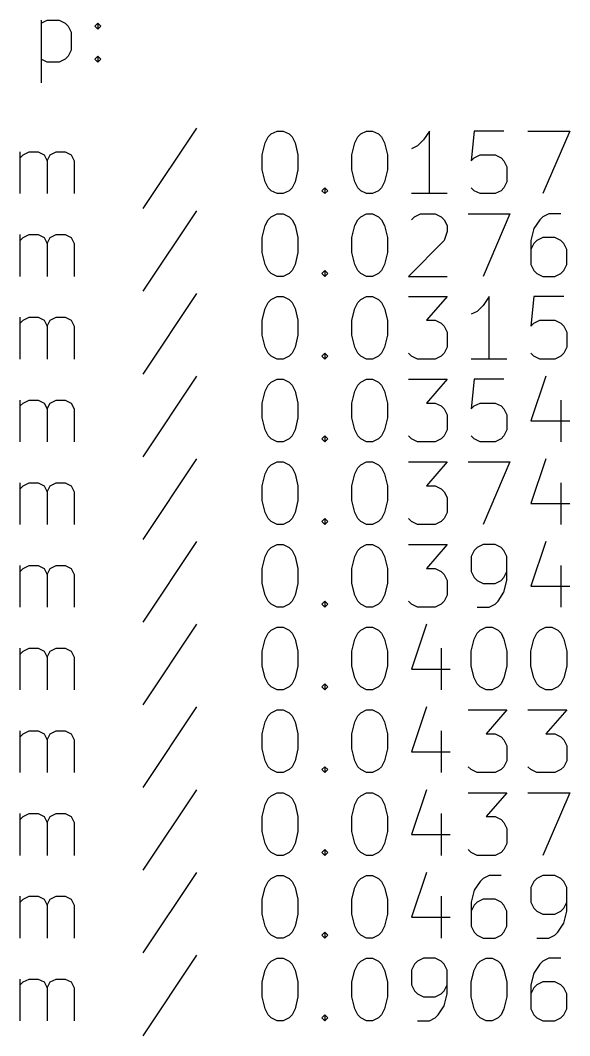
# Model space of a CAD drawing. Extents: x 123 to 254, y -156 to -68.
# Drawn here: x 138.61 to 156.14, y -155.92 to -123.51 of the extents above; entities that cross this region are included whole.
import ezdxf

# ---------------------------------------------------------------- set-up
doc = ezdxf.new("R2010")
doc.units = 0
doc.layers.add('BLACK', color=7, linetype='CONTINUOUS')

msp = doc.modelspace()

# ---------------------------------------------------------------- linework, layer by layer
at = {"layer": 'BLACK', "linetype": 'CONTINUOUS'}
for p, q in [((139.27853, -123.506504), (139.27853, -125.506504)), ((139.27853, -123.601742), (139.469006, -123.506504)), ((139.469006, -123.506504), (139.849959, -123.506504)), ((139.849959, -123.506504), (140.040435, -123.601742)), ((140.040435, -123.601742), (140.135673, -123.69698)), ((140.135673, -123.69698), (140.230911, -123.887457)), ((140.992816, -123.69698), (141.088054, -123.601742)), ((141.088054, -123.792219), (140.992816, -123.69698)), ((141.088054, -123.601742), (141.183292, -123.69698)), ((141.088054, -123.601742), (141.088054, -123.792219)), ((141.183292, -123.69698), (141.088054, -123.792219)), ((140.230911, -123.887457), (140.230911, -124.458885)), ((139.469006, -124.839838), (139.27853, -124.7446)), ((140.040435, -124.7446), (139.849959, -124.839838)), ((140.135673, -124.649361), (140.040435, -124.7446)), ((140.230911, -124.458885), (140.135673, -124.649361)), ((140.992816, -124.7446), (141.088054, -124.649361)), ((141.088054, -124.839838), (140.992816, -124.7446)), ((141.088054, -124.649361), (141.183292, -124.7446)), ((141.088054, -124.649361), (141.088054, -124.839838)), ((141.183292, -124.7446), (141.088054, -124.839838)), ((139.849959, -124.839838), (139.469006, -124.839838)), ((144.230912, -126.9446), (142.516627, -129.516028)), ((146.611865, -127.135076), (146.802341, -127.039838)), ((146.802341, -127.039838), (146.992818, -127.039838)), ((146.992818, -127.039838), (147.183294, -127.135076)), ((149.469008, -127.135076), (149.659484, -127.039838)), ((149.659484, -127.039838), (149.849961, -127.039838)), ((149.849961, -127.039838), (150.040437, -127.135076)), ((151.659484, -127.039838), (151.469008, -127.325552)), ((151.659484, -129.039838), (151.659484, -127.039838)), ((153.088056, -127.039838), (152.992818, -127.992219)), ((154.040437, -127.039838), (153.088056, -127.039838)), ((154.802342, -127.039838), (156.135675, -127.039838)), ((156.135675, -127.039838), (155.278532, -129.039838)), ((146.421389, -127.42079), (146.516627, -127.230314)), ((146.516627, -127.230314), (146.611865, -127.135076)), ((147.183294, -127.135076), (147.278532, -127.230314)), ((147.278532, -127.230314), (147.37377, -127.42079)), ((149.278532, -127.42079), (149.37377, -127.230314)), ((149.37377, -127.230314), (149.469008, -127.135076)), ((150.040437, -127.135076), (150.135675, -127.230314)), ((150.135675, -127.230314), (150.230913, -127.42079)), ((151.469008, -127.325552), (151.278532, -127.516028)), ((146.326151, -127.801742), (146.421389, -127.42079)), ((147.37377, -127.42079), (147.469008, -127.801742)), ((149.183294, -127.801742), (149.278532, -127.42079)), ((150.230913, -127.42079), (150.326151, -127.801742)), ((151.278532, -127.516028), (151.088056, -127.611266)), ((138.611864, -129.039838), (138.611864, -127.706504)), ((138.611864, -127.89698), (138.707102, -127.801742)), ((138.707102, -127.801742), (138.897578, -127.706504)), ((138.897578, -127.706504), (139.183293, -127.706504)), ((139.183293, -127.706504), (139.373769, -127.801742)), ((139.373769, -127.801742), (139.469007, -127.992219)), ((139.469007, -127.992219), (139.564245, -127.801742)), ((139.469007, -127.992219), (139.469007, -129.039838)), ((139.564245, -127.801742), (139.754721, -127.706504)), ((139.754721, -127.706504), (140.040435, -127.706504)), ((140.040435, -127.706504), (140.230912, -127.801742)), ((140.230912, -127.801742), (140.32615, -127.992219)), ((140.32615, -127.992219), (140.32615, -129.039838)), ((146.326151, -128.277933), (146.326151, -127.801742)), ((147.469008, -127.801742), (147.469008, -128.277933)), ((149.183294, -128.277933), (149.183294, -127.801742)), ((150.326151, -127.801742), (150.326151, -128.277933)), ((152.992818, -127.992219), (153.088056, -127.89698)), ((153.088056, -127.89698), (153.278532, -127.801742)), ((153.278532, -127.801742), (153.754723, -127.801742)), ((153.754723, -127.801742), (153.945199, -127.89698)), ((153.945199, -127.89698), (154.040437, -127.992219)), ((154.040437, -127.992219), (154.135675, -128.182695)), ((146.421389, -128.658885), (146.326151, -128.277933)), ((147.469008, -128.277933), (147.37377, -128.658885)), ((149.278532, -128.658885), (149.183294, -128.277933)), ((150.326151, -128.277933), (150.230913, -128.658885)), ((154.135675, -128.182695), (154.135675, -128.658885)), ((146.516627, -128.849361), (146.421389, -128.658885)), ((147.37377, -128.658885), (147.278532, -128.849361)), ((149.37377, -128.849361), (149.278532, -128.658885)), ((150.230913, -128.658885), (150.135675, -128.849361)), ((154.135675, -128.658885), (154.040437, -128.849361)), ((146.611865, -128.9446), (146.516627, -128.849361)), ((146.802341, -129.039838), (146.611865, -128.9446)), ((147.183294, -128.9446), (146.992818, -129.039838)), ((147.278532, -128.849361), (147.183294, -128.9446)), ((148.230913, -128.9446), (148.326151, -128.849361)), ((148.326151, -129.039838), (148.230913, -128.9446)), ((148.326151, -128.849361), (148.421389, -128.9446)), ((148.326151, -128.849361), (148.326151, -129.039838)), ((148.421389, -128.9446), (148.326151, -129.039838)), ((149.469008, -128.9446), (149.37377, -128.849361)), ((149.659484, -129.039838), (149.469008, -128.9446)), ((150.040437, -128.9446), (149.849961, -129.039838)), ((150.135675, -128.849361), (150.040437, -128.9446)), ((153.088056, -128.9446), (152.992818, -128.849361)), ((153.278532, -129.039838), (153.088056, -128.9446)), ((153.945199, -128.9446), (153.754723, -129.039838)), ((154.040437, -128.849361), (153.945199, -128.9446)), ((146.992818, -129.039838), (146.802341, -129.039838)), ((149.849961, -129.039838), (149.659484, -129.039838)), ((152.230913, -129.039838), (151.088056, -129.039838)), ((153.754723, -129.039838), (153.278532, -129.039838)), ((144.230912, -129.5846), (142.516627, -132.156028)), ((146.421389, -130.06079), (146.516627, -129.870314)), ((146.516627, -129.870314), (146.611865, -129.775076)), ((146.611865, -129.775076), (146.802341, -129.679838)), ((146.802341, -129.679838), (146.992818, -129.679838)), ((146.992818, -129.679838), (147.183294, -129.775076)), ((147.183294, -129.775076), (147.278532, -129.870314)), ((147.278532, -129.870314), (147.37377, -130.06079)), ((149.278532, -130.06079), (149.37377, -129.870314)), ((149.37377, -129.870314), (149.469008, -129.775076)), ((149.469008, -129.775076), (149.659484, -129.679838)), ((149.659484, -129.679838), (149.849961, -129.679838)), ((149.849961, -129.679838), (150.040437, -129.775076)), ((150.040437, -129.775076), (150.135675, -129.870314)), ((150.135675, -129.870314), (150.230913, -130.06079)), ((151.088056, -129.870314), (151.183294, -129.775076)), ((151.183294, -129.775076), (151.37377, -129.679838)), ((151.37377, -129.679838), (151.849961, -129.679838)), ((151.849961, -129.679838), (152.040437, -129.775076)), ((152.040437, -129.775076), (152.135675, -129.870314)), ((152.135675, -129.870314), (152.230913, -130.06079)), ((152.89758, -129.679838), (154.230913, -129.679838)), ((154.230913, -129.679838), (153.37377, -131.679838)), ((155.183294, -129.870314), (154.992818, -130.156028)), ((155.278532, -129.775076), (155.183294, -129.870314)), ((155.469008, -129.679838), (155.278532, -129.775076)), ((155.849961, -129.679838), (155.469008, -129.679838)), ((146.326151, -130.441742), (146.421389, -130.06079)), ((147.37377, -130.06079), (147.469008, -130.441742)), ((149.183294, -130.441742), (149.278532, -130.06079)), ((150.230913, -130.06079), (150.326151, -130.441742)), ((152.230913, -130.251266), (152.135675, -130.53698)), ((152.230913, -130.06079), (152.230913, -130.251266)), ((154.992818, -130.156028), (154.89758, -130.53698)), ((138.611864, -131.679838), (138.611864, -130.346504)), ((138.611864, -130.53698), (138.707102, -130.441742)), ((138.707102, -130.441742), (138.897578, -130.346504)), ((138.897578, -130.346504), (139.183293, -130.346504)), ((139.183293, -130.346504), (139.373769, -130.441742)), ((139.373769, -130.441742), (139.469007, -130.632219)), ((139.469007, -130.632219), (139.564245, -130.441742)), ((139.564245, -130.441742), (139.754721, -130.346504)), ((139.754721, -130.346504), (140.040435, -130.346504)), ((140.040435, -130.346504), (140.230912, -130.441742)), ((140.230912, -130.441742), (140.32615, -130.632219)), ((146.326151, -130.917933), (146.326151, -130.441742)), ((147.469008, -130.441742), (147.469008, -130.917933)), ((149.183294, -130.917933), (149.183294, -130.441742)), ((150.326151, -130.441742), (150.326151, -130.917933)), ((152.135675, -130.53698), (150.992818, -131.679838)), ((154.89758, -130.53698), (154.89758, -131.298885)), ((155.088056, -130.53698), (154.992818, -130.632219)), ((155.278532, -130.441742), (155.088056, -130.53698)), ((155.659485, -130.441742), (155.278532, -130.441742)), ((155.849961, -130.53698), (155.659485, -130.441742)), ((155.945199, -130.632219), (155.849961, -130.53698)), ((139.469007, -130.632219), (139.469007, -131.679838)), ((140.32615, -130.632219), (140.32615, -131.679838)), ((146.421389, -131.298885), (146.326151, -130.917933)), ((147.469008, -130.917933), (147.37377, -131.298885)), ((149.278532, -131.298885), (149.183294, -130.917933)), ((150.326151, -130.917933), (150.230913, -131.298885)), ((154.992818, -130.632219), (154.89758, -130.822695)), ((156.040437, -130.822695), (155.945199, -130.632219)), ((156.040437, -131.298885), (156.040437, -130.822695)), ((146.516627, -131.489361), (146.421389, -131.298885)), ((146.611865, -131.5846), (146.516627, -131.489361)), ((147.278532, -131.489361), (147.183294, -131.5846)), ((147.37377, -131.298885), (147.278532, -131.489361)), ((148.230913, -131.5846), (148.326151, -131.489361)), ((148.326151, -131.489361), (148.421389, -131.5846)), ((148.326151, -131.489361), (148.326151, -131.679838)), ((149.37377, -131.489361), (149.278532, -131.298885)), ((149.469008, -131.5846), (149.37377, -131.489361)), ((150.135675, -131.489361), (150.040437, -131.5846)), ((150.230913, -131.298885), (150.135675, -131.489361)), ((154.89758, -131.298885), (154.992818, -131.489361)), ((154.992818, -131.489361), (155.088056, -131.5846)), ((155.849961, -131.5846), (155.945199, -131.489361)), ((155.945199, -131.489361), (156.040437, -131.298885)), ((146.802341, -131.679838), (146.611865, -131.5846)), ((146.992818, -131.679838), (146.802341, -131.679838)), ((147.183294, -131.5846), (146.992818, -131.679838)), ((148.326151, -131.679838), (148.230913, -131.5846)), ((148.421389, -131.5846), (148.326151, -131.679838)), ((149.659484, -131.679838), (149.469008, -131.5846)), ((149.849961, -131.679838), (149.659484, -131.679838)), ((150.040437, -131.5846), (149.849961, -131.679838)), ((150.992818, -131.679838), (152.230913, -131.679838)), ((155.088056, -131.5846), (155.278532, -131.679838)), ((155.278532, -131.679838), (155.659485, -131.679838)), ((155.659485, -131.679838), (155.849961, -131.5846)), ((144.230912, -132.2246), (142.516627, -134.796028)), ((146.421389, -132.70079), (146.516627, -132.510314)), ((146.516627, -132.510314), (146.611865, -132.415076)), ((146.611865, -132.415076), (146.802341, -132.319838)), ((146.802341, -132.319838), (146.992818, -132.319838)), ((146.992818, -132.319838), (147.183294, -132.415076)), ((147.183294, -132.415076), (147.278532, -132.510314)), ((147.278532, -132.510314), (147.37377, -132.70079)), ((149.278532, -132.70079), (149.37377, -132.510314)), ((149.37377, -132.510314), (149.469008, -132.415076)), ((149.469008, -132.415076), (149.659484, -132.319838)), ((149.659484, -132.319838), (149.849961, -132.319838)), ((149.849961, -132.319838), (150.040437, -132.415076)), ((150.040437, -132.415076), (150.135675, -132.510314)), ((150.135675, -132.510314), (150.230913, -132.70079)), ((150.992818, -132.319838), (152.230913, -132.319838)), ((152.230913, -132.319838), (151.564246, -133.081742)), ((153.564246, -132.319838), (153.37377, -132.605552)), ((153.564246, -134.319838), (153.564246, -132.319838)), ((154.992818, -132.319838), (154.89758, -133.272219)), ((155.945199, -132.319838), (154.992818, -132.319838)), ((146.326151, -133.081742), (146.421389, -132.70079)), ((147.37377, -132.70079), (147.469008, -133.081742)), ((149.183294, -133.081742), (149.278532, -132.70079)), ((150.230913, -132.70079), (150.326151, -133.081742)), ((153.183294, -132.796028), (152.992818, -132.891266)), ((153.37377, -132.605552), (153.183294, -132.796028)), ((138.611864, -134.319838), (138.611864, -132.986504)), ((138.611864, -133.17698), (138.707102, -133.081742)), ((138.707102, -133.081742), (138.897578, -132.986504)), ((138.897578, -132.986504), (139.183293, -132.986504)), ((139.183293, -132.986504), (139.373769, -133.081742)), ((139.373769, -133.081742), (139.469007, -133.272219)), ((139.469007, -133.272219), (139.564245, -133.081742)), ((139.564245, -133.081742), (139.754721, -132.986504)), ((139.754721, -132.986504), (140.040435, -132.986504)), ((140.040435, -132.986504), (140.230912, -133.081742)), ((140.230912, -133.081742), (140.32615, -133.272219)), ((146.326151, -133.557933), (146.326151, -133.081742)), ((147.469008, -133.081742), (147.469008, -133.557933)), ((149.183294, -133.557933), (149.183294, -133.081742)), ((150.326151, -133.081742), (150.326151, -133.557933)), ((151.564246, -133.081742), (151.849961, -133.081742)), ((151.849961, -133.081742), (152.040437, -133.17698)), ((152.040437, -133.17698), (152.135675, -133.272219)), ((154.89758, -133.272219), (154.992818, -133.17698)), ((154.992818, -133.17698), (155.183294, -133.081742)), ((155.183294, -133.081742), (155.659485, -133.081742)), ((155.659485, -133.081742), (155.849961, -133.17698)), ((155.849961, -133.17698), (155.945199, -133.272219)), ((139.469007, -133.272219), (139.469007, -134.319838)), ((140.32615, -133.272219), (140.32615, -134.319838)), ((152.135675, -133.272219), (152.230913, -133.462695)), ((152.230913, -133.462695), (152.230913, -133.938885)), ((155.945199, -133.272219), (156.040437, -133.462695)), ((156.040437, -133.462695), (156.040437, -133.938885)), ((146.421389, -133.938885), (146.326151, -133.557933)), ((147.469008, -133.557933), (147.37377, -133.938885)), ((149.278532, -133.938885), (149.183294, -133.557933)), ((150.326151, -133.557933), (150.230913, -133.938885)), ((146.516627, -134.129361), (146.421389, -133.938885)), ((146.611865, -134.2246), (146.516627, -134.129361)), ((147.278532, -134.129361), (147.183294, -134.2246)), ((147.37377, -133.938885), (147.278532, -134.129361)), ((148.230913, -134.2246), (148.326151, -134.129361)), ((148.326151, -134.129361), (148.421389, -134.2246)), ((148.326151, -134.129361), (148.326151, -134.319838)), ((149.37377, -134.129361), (149.278532, -133.938885)), ((149.469008, -134.2246), (149.37377, -134.129361)), ((150.135675, -134.129361), (150.040437, -134.2246)), ((150.230913, -133.938885), (150.135675, -134.129361)), ((151.088056, -134.2246), (150.992818, -134.129361)), ((152.135675, -134.129361), (152.040437, -134.2246)), ((152.230913, -133.938885), (152.135675, -134.129361)), ((154.992818, -134.2246), (154.89758, -134.129361)), ((155.945199, -134.129361), (155.849961, -134.2246)), ((156.040437, -133.938885), (155.945199, -134.129361)), ((146.802341, -134.319838), (146.611865, -134.2246)), ((146.992818, -134.319838), (146.802341, -134.319838)), ((147.183294, -134.2246), (146.992818, -134.319838)), ((148.326151, -134.319838), (148.230913, -134.2246)), ((148.421389, -134.2246), (148.326151, -134.319838)), ((149.659484, -134.319838), (149.469008, -134.2246)), ((149.849961, -134.319838), (149.659484, -134.319838)), ((150.040437, -134.2246), (149.849961, -134.319838)), ((151.278532, -134.319838), (151.088056, -134.2246)), ((151.849961, -134.319838), (151.278532, -134.319838)), ((152.040437, -134.2246), (151.849961, -134.319838)), ((154.135675, -134.319838), (152.992818, -134.319838)), ((155.183294, -134.319838), (154.992818, -134.2246)), ((155.659485, -134.319838), (155.183294, -134.319838)), ((155.849961, -134.2246), (155.659485, -134.319838)), ((144.230912, -134.8646), (142.516627, -137.436028)), ((146.516627, -135.150314), (146.611865, -135.055076)), ((146.611865, -135.055076), (146.802341, -134.959838)), ((146.802341, -134.959838), (146.992818, -134.959838)), ((146.992818, -134.959838), (147.183294, -135.055076)), ((147.183294, -135.055076), (147.278532, -135.150314)), ((149.37377, -135.150314), (149.469008, -135.055076)), ((149.469008, -135.055076), (149.659484, -134.959838)), ((149.659484, -134.959838), (149.849961, -134.959838)), ((149.849961, -134.959838), (150.040437, -135.055076)), ((150.040437, -135.055076), (150.135675, -135.150314)), ((150.992818, -134.959838), (152.230913, -134.959838)), ((152.230913, -134.959838), (151.564246, -135.721742)), ((153.088056, -134.959838), (152.992818, -135.912219)), ((154.040437, -134.959838), (153.088056, -134.959838)), ((155.37377, -134.8646), (154.89758, -136.293171)), ((146.326151, -135.721742), (146.421389, -135.34079)), ((146.421389, -135.34079), (146.516627, -135.150314)), ((147.278532, -135.150314), (147.37377, -135.34079)), ((147.37377, -135.34079), (147.469008, -135.721742)), ((149.183294, -135.721742), (149.278532, -135.34079)), ((149.278532, -135.34079), (149.37377, -135.150314)), ((150.135675, -135.150314), (150.230913, -135.34079)), ((150.230913, -135.34079), (150.326151, -135.721742)), ((138.611864, -136.959838), (138.611864, -135.626504)), ((138.611864, -135.81698), (138.707102, -135.721742)), ((138.707102, -135.721742), (138.897578, -135.626504)), ((138.897578, -135.626504), (139.183293, -135.626504)), ((139.183293, -135.626504), (139.373769, -135.721742)), ((139.373769, -135.721742), (139.469007, -135.912219)), ((139.469007, -135.912219), (139.564245, -135.721742)), ((139.564245, -135.721742), (139.754721, -135.626504)), ((139.754721, -135.626504), (140.040435, -135.626504)), ((140.040435, -135.626504), (140.230912, -135.721742)), ((140.230912, -135.721742), (140.32615, -135.912219)), ((146.326151, -136.197933), (146.326151, -135.721742)), ((147.469008, -135.721742), (147.469008, -136.197933)), ((149.183294, -136.197933), (149.183294, -135.721742)), ((150.326151, -135.721742), (150.326151, -136.197933)), ((151.564246, -135.721742), (151.849961, -135.721742)), ((151.849961, -135.721742), (152.040437, -135.81698)), ((153.088056, -135.81698), (153.278532, -135.721742)), ((153.278532, -135.721742), (153.754723, -135.721742)), ((153.754723, -135.721742), (153.945199, -135.81698)), ((155.849961, -135.626504), (155.849961, -136.959838)), ((139.469007, -135.912219), (139.469007, -136.959838)), ((140.32615, -135.912219), (140.32615, -136.959838)), ((152.040437, -135.81698), (152.135675, -135.912219)), ((152.135675, -135.912219), (152.230913, -136.102695)), ((152.230913, -136.102695), (152.230913, -136.578885)), ((152.992818, -135.912219), (153.088056, -135.81698)), ((153.945199, -135.81698), (154.040437, -135.912219)), ((154.040437, -135.912219), (154.135675, -136.102695)), ((154.135675, -136.102695), (154.135675, -136.578885)), ((146.421389, -136.578885), (146.326151, -136.197933)), ((147.469008, -136.197933), (147.37377, -136.578885)), ((149.278532, -136.578885), (149.183294, -136.197933)), ((150.326151, -136.197933), (150.230913, -136.578885)), ((154.89758, -136.293171), (156.135675, -136.293171)), ((146.516627, -136.769361), (146.421389, -136.578885)), ((147.37377, -136.578885), (147.278532, -136.769361)), ((149.37377, -136.769361), (149.278532, -136.578885)), ((150.230913, -136.578885), (150.135675, -136.769361)), ((152.230913, -136.578885), (152.135675, -136.769361)), ((154.135675, -136.578885), (154.040437, -136.769361)), ((146.611865, -136.8646), (146.516627, -136.769361)), ((146.802341, -136.959838), (146.611865, -136.8646)), ((146.992818, -136.959838), (146.802341, -136.959838)), ((147.183294, -136.8646), (146.992818, -136.959838)), ((147.278532, -136.769361), (147.183294, -136.8646)), ((148.230913, -136.8646), (148.326151, -136.769361)), ((148.326151, -136.959838), (148.230913, -136.8646)), ((148.326151, -136.769361), (148.421389, -136.8646)), ((148.326151, -136.769361), (148.326151, -136.959838)), ((148.421389, -136.8646), (148.326151, -136.959838)), ((149.469008, -136.8646), (149.37377, -136.769361)), ((149.659484, -136.959838), (149.469008, -136.8646)), ((149.849961, -136.959838), (149.659484, -136.959838)), ((150.040437, -136.8646), (149.849961, -136.959838)), ((150.135675, -136.769361), (150.040437, -136.8646)), ((151.088056, -136.8646), (150.992818, -136.769361)), ((151.278532, -136.959838), (151.088056, -136.8646)), ((151.849961, -136.959838), (151.278532, -136.959838)), ((152.040437, -136.8646), (151.849961, -136.959838)), ((152.135675, -136.769361), (152.040437, -136.8646)), ((153.088056, -136.8646), (152.992818, -136.769361)), ((153.278532, -136.959838), (153.088056, -136.8646)), ((153.754723, -136.959838), (153.278532, -136.959838)), ((153.945199, -136.8646), (153.754723, -136.959838)), ((154.040437, -136.769361), (153.945199, -136.8646)), ((144.230912, -137.5046), (142.516627, -140.076028)), ((146.516627, -137.790314), (146.611865, -137.695076)), ((146.611865, -137.695076), (146.802341, -137.599838)), ((146.802341, -137.599838), (146.992818, -137.599838)), ((146.992818, -137.599838), (147.183294, -137.695076)), ((147.183294, -137.695076), (147.278532, -137.790314)), ((149.37377, -137.790314), (149.469008, -137.695076)), ((149.469008, -137.695076), (149.659484, -137.599838)), ((149.659484, -137.599838), (149.849961, -137.599838)), ((149.849961, -137.599838), (150.040437, -137.695076)), ((150.040437, -137.695076), (150.135675, -137.790314)), ((150.992818, -137.599838), (152.230913, -137.599838)), ((152.230913, -137.599838), (151.564246, -138.361742)), ((152.89758, -137.599838), (154.230913, -137.599838)), ((154.230913, -137.599838), (153.37377, -139.599838)), ((155.37377, -137.5046), (154.89758, -138.933171)), ((146.326151, -138.361742), (146.421389, -137.98079)), ((146.421389, -137.98079), (146.516627, -137.790314)), ((147.278532, -137.790314), (147.37377, -137.98079)), ((147.37377, -137.98079), (147.469008, -138.361742)), ((149.183294, -138.361742), (149.278532, -137.98079)), ((149.278532, -137.98079), (149.37377, -137.790314)), ((150.135675, -137.790314), (150.230913, -137.98079)), ((150.230913, -137.98079), (150.326151, -138.361742)), ((138.611864, -139.599838), (138.611864, -138.266504)), ((138.611864, -138.45698), (138.707102, -138.361742)), ((138.707102, -138.361742), (138.897578, -138.266504)), ((138.897578, -138.266504), (139.183293, -138.266504)), ((139.183293, -138.266504), (139.373769, -138.361742)), ((139.373769, -138.361742), (139.469007, -138.552219)), ((139.469007, -138.552219), (139.564245, -138.361742)), ((139.564245, -138.361742), (139.754721, -138.266504)), ((139.754721, -138.266504), (140.040435, -138.266504)), ((140.040435, -138.266504), (140.230912, -138.361742)), ((140.230912, -138.361742), (140.32615, -138.552219)), ((146.326151, -138.837933), (146.326151, -138.361742)), ((147.469008, -138.361742), (147.469008, -138.837933)), ((149.183294, -138.837933), (149.183294, -138.361742)), ((150.326151, -138.361742), (150.326151, -138.837933)), ((151.564246, -138.361742), (151.849961, -138.361742)), ((151.849961, -138.361742), (152.040437, -138.45698)), ((155.849961, -138.266504), (155.849961, -139.599838)), ((139.469007, -138.552219), (139.469007, -139.599838)), ((140.32615, -138.552219), (140.32615, -139.599838)), ((152.040437, -138.45698), (152.135675, -138.552219)), ((152.135675, -138.552219), (152.230913, -138.742695)), ((146.421389, -139.218885), (146.326151, -138.837933)), ((147.469008, -138.837933), (147.37377, -139.218885)), ((149.278532, -139.218885), (149.183294, -138.837933)), ((150.326151, -138.837933), (150.230913, -139.218885)), ((152.230913, -138.742695), (152.230913, -139.218885)), ((154.89758, -138.933171), (156.135675, -138.933171)), ((146.516627, -139.409361), (146.421389, -139.218885)), ((147.37377, -139.218885), (147.278532, -139.409361)), ((149.37377, -139.409361), (149.278532, -139.218885)), ((150.230913, -139.218885), (150.135675, -139.409361)), ((152.230913, -139.218885), (152.135675, -139.409361)), ((146.611865, -139.5046), (146.516627, -139.409361)), ((146.802341, -139.599838), (146.611865, -139.5046)), ((146.992818, -139.599838), (146.802341, -139.599838)), ((147.183294, -139.5046), (146.992818, -139.599838)), ((147.278532, -139.409361), (147.183294, -139.5046)), ((148.230913, -139.5046), (148.326151, -139.409361)), ((148.326151, -139.599838), (148.230913, -139.5046)), ((148.326151, -139.409361), (148.421389, -139.5046)), ((148.326151, -139.409361), (148.326151, -139.599838)), ((148.421389, -139.5046), (148.326151, -139.599838)), ((149.469008, -139.5046), (149.37377, -139.409361)), ((149.659484, -139.599838), (149.469008, -139.5046)), ((149.849961, -139.599838), (149.659484, -139.599838)), ((150.040437, -139.5046), (149.849961, -139.599838)), ((150.135675, -139.409361), (150.040437, -139.5046)), ((151.088056, -139.5046), (150.992818, -139.409361)), ((151.278532, -139.599838), (151.088056, -139.5046)), ((151.849961, -139.599838), (151.278532, -139.599838)), ((152.040437, -139.5046), (151.849961, -139.599838)), ((152.135675, -139.409361), (152.040437, -139.5046)), ((144.230912, -140.1446), (142.516627, -142.716028)), ((146.611865, -140.335076), (146.802341, -140.239838)), ((146.802341, -140.239838), (146.992818, -140.239838)), ((146.992818, -140.239838), (147.183294, -140.335076)), ((149.469008, -140.335076), (149.659484, -140.239838)), ((149.659484, -140.239838), (149.849961, -140.239838)), ((149.849961, -140.239838), (150.040437, -140.335076)), ((150.992818, -140.239838), (152.230913, -140.239838)), ((152.230913, -140.239838), (151.564246, -141.001742)), ((153.37377, -140.239838), (153.183294, -140.335076)), ((153.754723, -140.239838), (153.37377, -140.239838)), ((153.945199, -140.335076), (153.754723, -140.239838)), ((155.37377, -140.1446), (154.89758, -141.573171)), ((146.326151, -141.001742), (146.421389, -140.62079)), ((146.421389, -140.62079), (146.516627, -140.430314)), ((146.516627, -140.430314), (146.611865, -140.335076)), ((147.183294, -140.335076), (147.278532, -140.430314)), ((147.278532, -140.430314), (147.37377, -140.62079)), ((147.37377, -140.62079), (147.469008, -141.001742)), ((149.183294, -141.001742), (149.278532, -140.62079)), ((149.278532, -140.62079), (149.37377, -140.430314)), ((149.37377, -140.430314), (149.469008, -140.335076)), ((150.040437, -140.335076), (150.135675, -140.430314)), ((150.135675, -140.430314), (150.230913, -140.62079)), ((150.230913, -140.62079), (150.326151, -141.001742)), ((153.088056, -140.430314), (152.992818, -140.62079)), ((152.992818, -140.62079), (152.992818, -141.09698)), ((153.183294, -140.335076), (153.088056, -140.430314)), ((154.040437, -140.430314), (153.945199, -140.335076)), ((154.135675, -140.62079), (154.040437, -140.430314)), ((154.135675, -141.382695), (154.135675, -140.62079)), ((138.611864, -142.239838), (138.611864, -140.906504)), ((138.707102, -141.001742), (138.897578, -140.906504)), ((138.897578, -140.906504), (139.183293, -140.906504)), ((139.183293, -140.906504), (139.373769, -141.001742)), ((139.564245, -141.001742), (139.754721, -140.906504)), ((139.754721, -140.906504), (140.040435, -140.906504)), ((140.040435, -140.906504), (140.230912, -141.001742)), ((155.849961, -140.906504), (155.849961, -142.239838)), ((138.611864, -141.09698), (138.707102, -141.001742)), ((139.373769, -141.001742), (139.469007, -141.192219)), ((139.469007, -141.192219), (139.564245, -141.001742)), ((139.469007, -141.192219), (139.469007, -142.239838)), ((140.230912, -141.001742), (140.32615, -141.192219)), ((140.32615, -141.192219), (140.32615, -142.239838)), ((146.326151, -141.477933), (146.326151, -141.001742)), ((147.469008, -141.001742), (147.469008, -141.477933)), ((149.183294, -141.477933), (149.183294, -141.001742)), ((150.326151, -141.001742), (150.326151, -141.477933)), ((151.564246, -141.001742), (151.849961, -141.001742)), ((151.849961, -141.001742), (152.040437, -141.09698)), ((152.040437, -141.09698), (152.135675, -141.192219)), ((152.135675, -141.192219), (152.230913, -141.382695)), ((152.992818, -141.09698), (153.088056, -141.287457)), ((153.088056, -141.287457), (153.183294, -141.382695)), ((153.945199, -141.382695), (154.040437, -141.287457)), ((154.040437, -141.287457), (154.135675, -141.09698)), ((146.421389, -141.858885), (146.326151, -141.477933)), ((147.469008, -141.477933), (147.37377, -141.858885)), ((149.278532, -141.858885), (149.183294, -141.477933)), ((150.326151, -141.477933), (150.230913, -141.858885)), ((152.230913, -141.382695), (152.230913, -141.858885)), ((153.183294, -141.382695), (153.37377, -141.477933)), ((153.37377, -141.477933), (153.754723, -141.477933)), ((153.754723, -141.477933), (153.945199, -141.382695)), ((154.040437, -141.763647), (154.135675, -141.382695)), ((154.89758, -141.573171), (156.135675, -141.573171)), ((146.516627, -142.049361), (146.421389, -141.858885)), ((147.37377, -141.858885), (147.278532, -142.049361)), ((149.37377, -142.049361), (149.278532, -141.858885)), ((150.230913, -141.858885), (150.135675, -142.049361)), ((152.230913, -141.858885), (152.135675, -142.049361)), ((153.849961, -142.049361), (154.040437, -141.763647)), ((146.611865, -142.1446), (146.516627, -142.049361)), ((146.802341, -142.239838), (146.611865, -142.1446)), ((146.992818, -142.239838), (146.802341, -142.239838)), ((147.183294, -142.1446), (146.992818, -142.239838)), ((147.278532, -142.049361), (147.183294, -142.1446)), ((148.230913, -142.1446), (148.326151, -142.049361)), ((148.326151, -142.239838), (148.230913, -142.1446)), ((148.326151, -142.049361), (148.421389, -142.1446)), ((148.326151, -142.049361), (148.326151, -142.239838)), ((148.421389, -142.1446), (148.326151, -142.239838)), ((149.469008, -142.1446), (149.37377, -142.049361)), ((149.659484, -142.239838), (149.469008, -142.1446)), ((149.849961, -142.239838), (149.659484, -142.239838)), ((150.040437, -142.1446), (149.849961, -142.239838)), ((150.135675, -142.049361), (150.040437, -142.1446)), ((151.088056, -142.1446), (150.992818, -142.049361)), ((151.278532, -142.239838), (151.088056, -142.1446)), ((151.849961, -142.239838), (151.278532, -142.239838)), ((152.040437, -142.1446), (151.849961, -142.239838)), ((152.135675, -142.049361), (152.040437, -142.1446)), ((153.183294, -142.239838), (153.564246, -142.239838)), ((153.564246, -142.239838), (153.754723, -142.1446)), ((153.754723, -142.1446), (153.849961, -142.049361)), ((144.230912, -142.7846), (142.516627, -145.356028)), ((146.611865, -142.975076), (146.802341, -142.879838)), ((146.802341, -142.879838), (146.992818, -142.879838)), ((146.992818, -142.879838), (147.183294, -142.975076)), ((149.469008, -142.975076), (149.659484, -142.879838)), ((149.659484, -142.879838), (149.849961, -142.879838)), ((149.849961, -142.879838), (150.040437, -142.975076)), ((151.564246, -142.7846), (151.088056, -144.213171)), ((153.278532, -142.975076), (153.469008, -142.879838)), ((153.469008, -142.879838), (153.659485, -142.879838)), ((153.659485, -142.879838), (153.849961, -142.975076)), ((155.183294, -142.975076), (155.37377, -142.879838)), ((155.37377, -142.879838), (155.564247, -142.879838)), ((155.564247, -142.879838), (155.754723, -142.975076)), ((146.421389, -143.26079), (146.516627, -143.070314)), ((146.516627, -143.070314), (146.611865, -142.975076)), ((147.183294, -142.975076), (147.278532, -143.070314)), ((147.278532, -143.070314), (147.37377, -143.26079)), ((149.278532, -143.26079), (149.37377, -143.070314)), ((149.37377, -143.070314), (149.469008, -142.975076)), ((150.040437, -142.975076), (150.135675, -143.070314)), ((150.135675, -143.070314), (150.230913, -143.26079)), ((153.088056, -143.26079), (153.183294, -143.070314)), ((153.183294, -143.070314), (153.278532, -142.975076)), ((153.849961, -142.975076), (153.945199, -143.070314)), ((153.945199, -143.070314), (154.040437, -143.26079)), ((154.992818, -143.26079), (155.088056, -143.070314)), ((155.088056, -143.070314), (155.183294, -142.975076)), ((155.754723, -142.975076), (155.849961, -143.070314)), ((155.849961, -143.070314), (155.945199, -143.26079)), ((138.611864, -144.879838), (138.611864, -143.546504)), ((138.707102, -143.641742), (138.897578, -143.546504)), ((138.897578, -143.546504), (139.183293, -143.546504)), ((139.183293, -143.546504), (139.373769, -143.641742)), ((139.564245, -143.641742), (139.754721, -143.546504)), ((139.754721, -143.546504), (140.040435, -143.546504)), ((140.040435, -143.546504), (140.230912, -143.641742)), ((146.326151, -143.641742), (146.421389, -143.26079)), ((147.37377, -143.26079), (147.469008, -143.641742)), ((149.183294, -143.641742), (149.278532, -143.26079)), ((150.230913, -143.26079), (150.326151, -143.641742)), ((152.040437, -143.546504), (152.040437, -144.879838)), ((152.992818, -143.641742), (153.088056, -143.26079)), ((154.040437, -143.26079), (154.135675, -143.641742)), ((154.89758, -143.641742), (154.992818, -143.26079)), ((155.945199, -143.26079), (156.040437, -143.641742)), ((138.611864, -143.73698), (138.707102, -143.641742)), ((139.373769, -143.641742), (139.469007, -143.832219)), ((139.469007, -143.832219), (139.564245, -143.641742)), ((139.469007, -143.832219), (139.469007, -144.879838)), ((140.230912, -143.641742), (140.32615, -143.832219)), ((140.32615, -143.832219), (140.32615, -144.879838)), ((146.326151, -144.117933), (146.326151, -143.641742)), ((147.469008, -143.641742), (147.469008, -144.117933)), ((149.183294, -144.117933), (149.183294, -143.641742)), ((150.326151, -143.641742), (150.326151, -144.117933)), ((152.992818, -144.117933), (152.992818, -143.641742)), ((154.135675, -143.641742), (154.135675, -144.117933)), ((154.89758, -144.117933), (154.89758, -143.641742)), ((156.040437, -143.641742), (156.040437, -144.117933)), ((146.421389, -144.498885), (146.326151, -144.117933)), ((147.469008, -144.117933), (147.37377, -144.498885)), ((149.278532, -144.498885), (149.183294, -144.117933)), ((150.326151, -144.117933), (150.230913, -144.498885)), ((151.088056, -144.213171), (152.326151, -144.213171)), ((153.088056, -144.498885), (152.992818, -144.117933)), ((154.135675, -144.117933), (154.040437, -144.498885)), ((154.992818, -144.498885), (154.89758, -144.117933)), ((156.040437, -144.117933), (155.945199, -144.498885)), ((146.516627, -144.689361), (146.421389, -144.498885)), ((147.37377, -144.498885), (147.278532, -144.689361)), ((149.37377, -144.689361), (149.278532, -144.498885)), ((150.230913, -144.498885), (150.135675, -144.689361)), ((153.183294, -144.689361), (153.088056, -144.498885)), ((154.040437, -144.498885), (153.945199, -144.689361)), ((155.088056, -144.689361), (154.992818, -144.498885)), ((155.945199, -144.498885), (155.849961, -144.689361)), ((146.611865, -144.7846), (146.516627, -144.689361)), ((146.802341, -144.879838), (146.611865, -144.7846)), ((147.183294, -144.7846), (146.992818, -144.879838)), ((147.278532, -144.689361), (147.183294, -144.7846)), ((148.230913, -144.7846), (148.326151, -144.689361)), ((148.326151, -144.879838), (148.230913, -144.7846)), ((148.326151, -144.689361), (148.421389, -144.7846)), ((148.326151, -144.689361), (148.326151, -144.879838)), ((148.421389, -144.7846), (148.326151, -144.879838)), ((149.469008, -144.7846), (149.37377, -144.689361)), ((149.659484, -144.879838), (149.469008, -144.7846)), ((150.040437, -144.7846), (149.849961, -144.879838)), ((150.135675, -144.689361), (150.040437, -144.7846)), ((153.278532, -144.7846), (153.183294, -144.689361)), ((153.469008, -144.879838), (153.278532, -144.7846)), ((153.849961, -144.7846), (153.659485, -144.879838)), ((153.945199, -144.689361), (153.849961, -144.7846)), ((155.183294, -144.7846), (155.088056, -144.689361)), ((155.37377, -144.879838), (155.183294, -144.7846)), ((155.754723, -144.7846), (155.564247, -144.879838)), ((155.849961, -144.689361), (155.754723, -144.7846)), ((146.992818, -144.879838), (146.802341, -144.879838)), ((149.849961, -144.879838), (149.659484, -144.879838)), ((153.659485, -144.879838), (153.469008, -144.879838)), ((155.564247, -144.879838), (155.37377, -144.879838)), ((144.230912, -145.4246), (142.516627, -147.996028)), ((151.564246, -145.4246), (151.088056, -146.853171)), ((146.421389, -145.90079), (146.516627, -145.710314)), ((146.516627, -145.710314), (146.611865, -145.615076)), ((146.611865, -145.615076), (146.802341, -145.519838)), ((146.802341, -145.519838), (146.992818, -145.519838)), ((146.992818, -145.519838), (147.183294, -145.615076)), ((147.183294, -145.615076), (147.278532, -145.710314)), ((147.278532, -145.710314), (147.37377, -145.90079)), ((149.278532, -145.90079), (149.37377, -145.710314)), ((149.37377, -145.710314), (149.469008, -145.615076)), ((149.469008, -145.615076), (149.659484, -145.519838)), ((149.659484, -145.519838), (149.849961, -145.519838)), ((149.849961, -145.519838), (150.040437, -145.615076)), ((150.040437, -145.615076), (150.135675, -145.710314)), ((150.135675, -145.710314), (150.230913, -145.90079)), ((152.89758, -145.519838), (154.135675, -145.519838)), ((154.135675, -145.519838), (153.469008, -146.281742)), ((154.802342, -145.519838), (156.040437, -145.519838)), ((156.040437, -145.519838), (155.37377, -146.281742)), ((146.326151, -146.281742), (146.421389, -145.90079)), ((147.37377, -145.90079), (147.469008, -146.281742)), ((149.183294, -146.281742), (149.278532, -145.90079)), ((150.230913, -145.90079), (150.326151, -146.281742)), ((138.611864, -147.519838), (138.611864, -146.186504)), ((138.611864, -146.37698), (138.707102, -146.281742)), ((138.707102, -146.281742), (138.897578, -146.186504)), ((138.897578, -146.186504), (139.183293, -146.186504)), ((139.183293, -146.186504), (139.373769, -146.281742)), ((139.373769, -146.281742), (139.469007, -146.472219)), ((139.469007, -146.472219), (139.564245, -146.281742)), ((139.469007, -146.472219), (139.469007, -147.519838)), ((139.564245, -146.281742), (139.754721, -146.186504)), ((139.754721, -146.186504), (140.040435, -146.186504)), ((140.040435, -146.186504), (140.230912, -146.281742)), ((140.230912, -146.281742), (140.32615, -146.472219)), ((140.32615, -146.472219), (140.32615, -147.519838)), ((146.326151, -146.757933), (146.326151, -146.281742)), ((147.469008, -146.281742), (147.469008, -146.757933)), ((149.183294, -146.757933), (149.183294, -146.281742)), ((150.326151, -146.281742), (150.326151, -146.757933)), ((152.040437, -146.186504), (152.040437, -147.519838)), ((153.469008, -146.281742), (153.754723, -146.281742)), ((153.754723, -146.281742), (153.945199, -146.37698)), ((153.945199, -146.37698), (154.040437, -146.472219)), ((154.040437, -146.472219), (154.135675, -146.662695)), ((155.37377, -146.281742), (155.659485, -146.281742)), ((155.659485, -146.281742), (155.849961, -146.37698)), ((155.849961, -146.37698), (155.945199, -146.472219)), ((155.945199, -146.472219), (156.040437, -146.662695)), ((146.421389, -147.138885), (146.326151, -146.757933)), ((147.469008, -146.757933), (147.37377, -147.138885)), ((149.278532, -147.138885), (149.183294, -146.757933)), ((150.326151, -146.757933), (150.230913, -147.138885)), ((154.135675, -146.662695), (154.135675, -147.138885)), ((156.040437, -146.662695), (156.040437, -147.138885)), ((146.516627, -147.329361), (146.421389, -147.138885)), ((147.37377, -147.138885), (147.278532, -147.329361)), ((149.37377, -147.329361), (149.278532, -147.138885)), ((150.230913, -147.138885), (150.135675, -147.329361)), ((151.088056, -146.853171), (152.326151, -146.853171)), ((154.135675, -147.138885), (154.040437, -147.329361)), ((156.040437, -147.138885), (155.945199, -147.329361)), ((146.611865, -147.4246), (146.516627, -147.329361)), ((146.802341, -147.519838), (146.611865, -147.4246)), ((147.183294, -147.4246), (146.992818, -147.519838)), ((147.278532, -147.329361), (147.183294, -147.4246)), ((148.230913, -147.4246), (148.326151, -147.329361)), ((148.326151, -147.519838), (148.230913, -147.4246)), ((148.326151, -147.329361), (148.421389, -147.4246)), ((148.326151, -147.329361), (148.326151, -147.519838)), ((148.421389, -147.4246), (148.326151, -147.519838)), ((149.469008, -147.4246), (149.37377, -147.329361)), ((149.659484, -147.519838), (149.469008, -147.4246)), ((150.040437, -147.4246), (149.849961, -147.519838)), ((150.135675, -147.329361), (150.040437, -147.4246)), ((152.992818, -147.4246), (152.89758, -147.329361)), ((153.183294, -147.519838), (152.992818, -147.4246)), ((153.945199, -147.4246), (153.754723, -147.519838)), ((154.040437, -147.329361), (153.945199, -147.4246)), ((154.89758, -147.4246), (154.802342, -147.329361)), ((155.088056, -147.519838), (154.89758, -147.4246)), ((155.849961, -147.4246), (155.659485, -147.519838)), ((155.945199, -147.329361), (155.849961, -147.4246)), ((146.992818, -147.519838), (146.802341, -147.519838)), ((149.849961, -147.519838), (149.659484, -147.519838)), ((153.754723, -147.519838), (153.183294, -147.519838)), ((155.659485, -147.519838), (155.088056, -147.519838)), ((144.230912, -148.0646), (142.516627, -150.636028)), ((151.564246, -148.0646), (151.088056, -149.493171)), ((146.421389, -148.54079), (146.516627, -148.350314)), ((146.516627, -148.350314), (146.611865, -148.255076)), ((146.611865, -148.255076), (146.802341, -148.159838)), ((146.802341, -148.159838), (146.992818, -148.159838)), ((146.992818, -148.159838), (147.183294, -148.255076)), ((147.183294, -148.255076), (147.278532, -148.350314)), ((147.278532, -148.350314), (147.37377, -148.54079)), ((149.278532, -148.54079), (149.37377, -148.350314)), ((149.37377, -148.350314), (149.469008, -148.255076)), ((149.469008, -148.255076), (149.659484, -148.159838)), ((149.659484, -148.159838), (149.849961, -148.159838)), ((149.849961, -148.159838), (150.040437, -148.255076)), ((150.040437, -148.255076), (150.135675, -148.350314)), ((150.135675, -148.350314), (150.230913, -148.54079)), ((152.89758, -148.159838), (154.135675, -148.159838)), ((154.135675, -148.159838), (153.469008, -148.921742)), ((154.802342, -148.159838), (156.135675, -148.159838)), ((156.135675, -148.159838), (155.278532, -150.159838)), ((146.326151, -148.921742), (146.421389, -148.54079)), ((147.37377, -148.54079), (147.469008, -148.921742)), ((149.183294, -148.921742), (149.278532, -148.54079)), ((150.230913, -148.54079), (150.326151, -148.921742)), ((138.611864, -150.159838), (138.611864, -148.826504)), ((138.611864, -149.01698), (138.707102, -148.921742)), ((138.707102, -148.921742), (138.897578, -148.826504)), ((138.897578, -148.826504), (139.183293, -148.826504)), ((139.183293, -148.826504), (139.373769, -148.921742)), ((139.373769, -148.921742), (139.469007, -149.112219)), ((139.469007, -149.112219), (139.564245, -148.921742)), ((139.564245, -148.921742), (139.754721, -148.826504)), ((139.754721, -148.826504), (140.040435, -148.826504)), ((140.040435, -148.826504), (140.230912, -148.921742)), ((140.230912, -148.921742), (140.32615, -149.112219)), ((146.326151, -149.397933), (146.326151, -148.921742)), ((147.469008, -148.921742), (147.469008, -149.397933)), ((149.183294, -149.397933), (149.183294, -148.921742)), ((150.326151, -148.921742), (150.326151, -149.397933)), ((152.040437, -148.826504), (152.040437, -150.159838)), ((153.469008, -148.921742), (153.754723, -148.921742)), ((153.754723, -148.921742), (153.945199, -149.01698)), ((153.945199, -149.01698), (154.040437, -149.112219)), ((139.469007, -149.112219), (139.469007, -150.159838)), ((140.32615, -149.112219), (140.32615, -150.159838)), ((146.421389, -149.778885), (146.326151, -149.397933)), ((147.469008, -149.397933), (147.37377, -149.778885)), ((149.278532, -149.778885), (149.183294, -149.397933)), ((150.326151, -149.397933), (150.230913, -149.778885)), ((154.040437, -149.112219), (154.135675, -149.302695)), ((154.135675, -149.302695), (154.135675, -149.778885)), ((151.088056, -149.493171), (152.326151, -149.493171)), ((146.516627, -149.969361), (146.421389, -149.778885)), ((146.611865, -150.0646), (146.516627, -149.969361)), ((147.278532, -149.969361), (147.183294, -150.0646)), ((147.37377, -149.778885), (147.278532, -149.969361)), ((148.230913, -150.0646), (148.326151, -149.969361)), ((148.326151, -149.969361), (148.421389, -150.0646)), ((148.326151, -149.969361), (148.326151, -150.159838)), ((149.37377, -149.969361), (149.278532, -149.778885)), ((149.469008, -150.0646), (149.37377, -149.969361)), ((150.135675, -149.969361), (150.040437, -150.0646)), ((150.230913, -149.778885), (150.135675, -149.969361)), ((152.992818, -150.0646), (152.89758, -149.969361)), ((154.040437, -149.969361), (153.945199, -150.0646)), ((154.135675, -149.778885), (154.040437, -149.969361)), ((146.802341, -150.159838), (146.611865, -150.0646)), ((146.992818, -150.159838), (146.802341, -150.159838)), ((147.183294, -150.0646), (146.992818, -150.159838)), ((148.326151, -150.159838), (148.230913, -150.0646)), ((148.421389, -150.0646), (148.326151, -150.159838)), ((149.659484, -150.159838), (149.469008, -150.0646)), ((149.849961, -150.159838), (149.659484, -150.159838)), ((150.040437, -150.0646), (149.849961, -150.159838)), ((153.183294, -150.159838), (152.992818, -150.0646)), ((153.754723, -150.159838), (153.183294, -150.159838)), ((153.945199, -150.0646), (153.754723, -150.159838)), ((144.230912, -150.7046), (142.516627, -153.276028)), ((146.421389, -151.18079), (146.516627, -150.990314)), ((146.516627, -150.990314), (146.611865, -150.895076)), ((146.611865, -150.895076), (146.802341, -150.799838)), ((146.802341, -150.799838), (146.992818, -150.799838)), ((146.992818, -150.799838), (147.183294, -150.895076)), ((147.183294, -150.895076), (147.278532, -150.990314)), ((147.278532, -150.990314), (147.37377, -151.18079)), ((149.278532, -151.18079), (149.37377, -150.990314)), ((149.37377, -150.990314), (149.469008, -150.895076)), ((149.469008, -150.895076), (149.659484, -150.799838)), ((149.659484, -150.799838), (149.849961, -150.799838)), ((149.849961, -150.799838), (150.040437, -150.895076)), ((150.040437, -150.895076), (150.135675, -150.990314)), ((150.135675, -150.990314), (150.230913, -151.18079)), ((151.564246, -150.7046), (151.088056, -152.133171)), ((153.278532, -150.990314), (153.088056, -151.276028)), ((153.37377, -150.895076), (153.278532, -150.990314)), ((153.564246, -150.799838), (153.37377, -150.895076)), ((153.945199, -150.799838), (153.564246, -150.799838)), ((154.992818, -150.990314), (154.89758, -151.18079)), ((155.088056, -150.895076), (154.992818, -150.990314)), ((155.278532, -150.799838), (155.088056, -150.895076)), ((155.659485, -150.799838), (155.278532, -150.799838)), ((155.849961, -150.895076), (155.659485, -150.799838)), ((155.945199, -150.990314), (155.849961, -150.895076)), ((156.040437, -151.18079), (155.945199, -150.990314)), ((146.326151, -151.561742), (146.421389, -151.18079)), ((147.37377, -151.18079), (147.469008, -151.561742)), ((149.183294, -151.561742), (149.278532, -151.18079)), ((150.230913, -151.18079), (150.326151, -151.561742)), ((153.088056, -151.276028), (152.992818, -151.65698)), ((154.89758, -151.18079), (154.89758, -151.65698)), ((156.040437, -151.942695), (156.040437, -151.18079)), ((138.611864, -152.799838), (138.611864, -151.466504)), ((138.611864, -151.65698), (138.707102, -151.561742)), ((138.707102, -151.561742), (138.897578, -151.466504)), ((138.897578, -151.466504), (139.183293, -151.466504)), ((139.183293, -151.466504), (139.373769, -151.561742)), ((139.373769, -151.561742), (139.469007, -151.752219)), ((139.469007, -151.752219), (139.564245, -151.561742)), ((139.564245, -151.561742), (139.754721, -151.466504)), ((139.754721, -151.466504), (140.040435, -151.466504)), ((140.040435, -151.466504), (140.230912, -151.561742)), ((140.230912, -151.561742), (140.32615, -151.752219)), ((146.326151, -152.037933), (146.326151, -151.561742)), ((147.469008, -151.561742), (147.469008, -152.037933)), ((149.183294, -152.037933), (149.183294, -151.561742)), ((150.326151, -151.561742), (150.326151, -152.037933)), ((152.040437, -151.466504), (152.040437, -152.799838)), ((152.992818, -151.65698), (152.992818, -152.418885)), ((153.183294, -151.65698), (153.088056, -151.752219)), ((153.37377, -151.561742), (153.183294, -151.65698)), ((153.754723, -151.561742), (153.37377, -151.561742)), ((153.945199, -151.65698), (153.754723, -151.561742)), ((154.040437, -151.752219), (153.945199, -151.65698)), ((154.89758, -151.65698), (154.992818, -151.847457)), ((155.945199, -151.847457), (156.040437, -151.65698)), ((139.469007, -151.752219), (139.469007, -152.799838)), ((140.32615, -151.752219), (140.32615, -152.799838)), ((153.088056, -151.752219), (152.992818, -151.942695)), ((154.135675, -151.942695), (154.040437, -151.752219)), ((154.135675, -152.418885), (154.135675, -151.942695)), ((154.992818, -151.847457), (155.088056, -151.942695)), ((155.088056, -151.942695), (155.278532, -152.037933)), ((155.659485, -152.037933), (155.849961, -151.942695)), ((155.849961, -151.942695), (155.945199, -151.847457)), ((155.945199, -152.323647), (156.040437, -151.942695)), ((146.421389, -152.418885), (146.326151, -152.037933)), ((147.469008, -152.037933), (147.37377, -152.418885)), ((149.278532, -152.418885), (149.183294, -152.037933)), ((150.326151, -152.037933), (150.230913, -152.418885)), ((151.088056, -152.133171), (152.326151, -152.133171)), ((155.278532, -152.037933), (155.659485, -152.037933)), ((155.754723, -152.609361), (155.945199, -152.323647)), ((146.516627, -152.609361), (146.421389, -152.418885)), ((146.611865, -152.7046), (146.516627, -152.609361)), ((147.278532, -152.609361), (147.183294, -152.7046)), ((147.37377, -152.418885), (147.278532, -152.609361)), ((148.230913, -152.7046), (148.326151, -152.609361)), ((148.326151, -152.609361), (148.421389, -152.7046)), ((148.326151, -152.609361), (148.326151, -152.799838)), ((149.37377, -152.609361), (149.278532, -152.418885)), ((149.469008, -152.7046), (149.37377, -152.609361)), ((150.135675, -152.609361), (150.040437, -152.7046)), ((150.230913, -152.418885), (150.135675, -152.609361)), ((152.992818, -152.418885), (153.088056, -152.609361)), ((153.088056, -152.609361), (153.183294, -152.7046)), ((153.945199, -152.7046), (154.040437, -152.609361)), ((154.040437, -152.609361), (154.135675, -152.418885)), ((155.659485, -152.7046), (155.754723, -152.609361)), ((146.802341, -152.799838), (146.611865, -152.7046)), ((146.992818, -152.799838), (146.802341, -152.799838)), ((147.183294, -152.7046), (146.992818, -152.799838)), ((148.326151, -152.799838), (148.230913, -152.7046)), ((148.421389, -152.7046), (148.326151, -152.799838)), ((149.659484, -152.799838), (149.469008, -152.7046)), ((149.849961, -152.799838), (149.659484, -152.799838)), ((150.040437, -152.7046), (149.849961, -152.799838)), ((153.183294, -152.7046), (153.37377, -152.799838)), ((153.37377, -152.799838), (153.754723, -152.799838)), ((153.754723, -152.799838), (153.945199, -152.7046)), ((155.088056, -152.799838), (155.469008, -152.799838)), ((155.469008, -152.799838), (155.659485, -152.7046)), ((144.230912, -153.3446), (142.516627, -155.916028)), ((146.516627, -153.630314), (146.611865, -153.535076)), ((146.611865, -153.535076), (146.802341, -153.439838)), ((146.802341, -153.439838), (146.992818, -153.439838)), ((146.992818, -153.439838), (147.183294, -153.535076)), ((147.183294, -153.535076), (147.278532, -153.630314)), ((149.37377, -153.630314), (149.469008, -153.535076)), ((149.469008, -153.535076), (149.659484, -153.439838)), ((149.659484, -153.439838), (149.849961, -153.439838)), ((149.849961, -153.439838), (150.040437, -153.535076)), ((150.040437, -153.535076), (150.135675, -153.630314)), ((151.278532, -153.535076), (151.183294, -153.630314)), ((151.469008, -153.439838), (151.278532, -153.535076)), ((151.849961, -153.439838), (151.469008, -153.439838)), ((152.040437, -153.535076), (151.849961, -153.439838)), ((152.135675, -153.630314), (152.040437, -153.535076)), ((153.183294, -153.630314), (153.278532, -153.535076)), ((153.278532, -153.535076), (153.469008, -153.439838)), ((153.469008, -153.439838), (153.659485, -153.439838)), ((153.659485, -153.439838), (153.849961, -153.535076)), ((153.849961, -153.535076), (153.945199, -153.630314)), ((155.278532, -153.535076), (155.183294, -153.630314)), ((155.469008, -153.439838), (155.278532, -153.535076)), ((155.849961, -153.439838), (155.469008, -153.439838)), ((146.326151, -154.201742), (146.421389, -153.82079)), ((146.421389, -153.82079), (146.516627, -153.630314)), ((147.278532, -153.630314), (147.37377, -153.82079)), ((147.37377, -153.82079), (147.469008, -154.201742)), ((149.183294, -154.201742), (149.278532, -153.82079)), ((149.278532, -153.82079), (149.37377, -153.630314)), ((150.135675, -153.630314), (150.230913, -153.82079)), ((150.230913, -153.82079), (150.326151, -154.201742)), ((151.183294, -153.630314), (151.088056, -153.82079)), ((151.088056, -153.82079), (151.088056, -154.29698)), ((152.230913, -153.82079), (152.135675, -153.630314)), ((152.230913, -154.582695), (152.230913, -153.82079)), ((152.992818, -154.201742), (153.088056, -153.82079)), ((153.088056, -153.82079), (153.183294, -153.630314)), ((153.945199, -153.630314), (154.040437, -153.82079)), ((154.040437, -153.82079), (154.135675, -154.201742)), ((154.992818, -153.916028), (154.89758, -154.29698)), ((155.183294, -153.630314), (154.992818, -153.916028)), ((138.611864, -155.439838), (138.611864, -154.106504)), ((138.611864, -154.29698), (138.707102, -154.201742)), ((138.707102, -154.201742), (138.897578, -154.106504)), ((138.897578, -154.106504), (139.183293, -154.106504)), ((139.183293, -154.106504), (139.373769, -154.201742)), ((139.373769, -154.201742), (139.469007, -154.392219)), ((139.469007, -154.392219), (139.564245, -154.201742)), ((139.564245, -154.201742), (139.754721, -154.106504)), ((139.754721, -154.106504), (140.040435, -154.106504)), ((140.040435, -154.106504), (140.230912, -154.201742)), ((140.230912, -154.201742), (140.32615, -154.392219)), ((146.326151, -154.677933), (146.326151, -154.201742)), ((147.469008, -154.201742), (147.469008, -154.677933)), ((149.183294, -154.677933), (149.183294, -154.201742)), ((150.326151, -154.201742), (150.326151, -154.677933)), ((152.992818, -154.677933), (152.992818, -154.201742)), ((154.135675, -154.201742), (154.135675, -154.677933)), ((155.278532, -154.201742), (155.088056, -154.29698)), ((155.659485, -154.201742), (155.278532, -154.201742)), ((155.849961, -154.29698), (155.659485, -154.201742)), ((139.469007, -154.392219), (139.469007, -155.439838)), ((140.32615, -154.392219), (140.32615, -155.439838)), ((151.088056, -154.29698), (151.183294, -154.487457)), ((151.183294, -154.487457), (151.278532, -154.582695)), ((151.278532, -154.582695), (151.469008, -154.677933)), ((151.849961, -154.677933), (152.040437, -154.582695)), ((152.040437, -154.582695), (152.135675, -154.487457)), ((152.135675, -154.487457), (152.230913, -154.29698)), ((152.135675, -154.963647), (152.230913, -154.582695)), ((154.89758, -154.29698), (154.89758, -155.058885)), ((154.992818, -154.392219), (154.89758, -154.582695)), ((155.088056, -154.29698), (154.992818, -154.392219)), ((155.945199, -154.392219), (155.849961, -154.29698)), ((156.040437, -154.582695), (155.945199, -154.392219)), ((156.040437, -155.058885), (156.040437, -154.582695)), ((146.421389, -155.058885), (146.326151, -154.677933)), ((147.469008, -154.677933), (147.37377, -155.058885)), ((149.278532, -155.058885), (149.183294, -154.677933)), ((150.326151, -154.677933), (150.230913, -155.058885)), ((151.469008, -154.677933), (151.849961, -154.677933)), ((153.088056, -155.058885), (152.992818, -154.677933)), ((154.135675, -154.677933), (154.040437, -155.058885)), ((146.516627, -155.249361), (146.421389, -155.058885)), ((147.37377, -155.058885), (147.278532, -155.249361)), ((149.37377, -155.249361), (149.278532, -155.058885)), ((150.230913, -155.058885), (150.135675, -155.249361)), ((151.945199, -155.249361), (152.135675, -154.963647)), ((153.183294, -155.249361), (153.088056, -155.058885)), ((154.040437, -155.058885), (153.945199, -155.249361)), ((154.89758, -155.058885), (154.992818, -155.249361)), ((155.945199, -155.249361), (156.040437, -155.058885)), ((146.611865, -155.3446), (146.516627, -155.249361)), ((146.802341, -155.439838), (146.611865, -155.3446)), ((146.992818, -155.439838), (146.802341, -155.439838)), ((147.183294, -155.3446), (146.992818, -155.439838)), ((147.278532, -155.249361), (147.183294, -155.3446)), ((148.230913, -155.3446), (148.326151, -155.249361)), ((148.326151, -155.439838), (148.230913, -155.3446)), ((148.326151, -155.249361), (148.421389, -155.3446)), ((148.326151, -155.249361), (148.326151, -155.439838)), ((148.421389, -155.3446), (148.326151, -155.439838)), ((149.469008, -155.3446), (149.37377, -155.249361)), ((149.659484, -155.439838), (149.469008, -155.3446)), ((149.849961, -155.439838), (149.659484, -155.439838)), ((150.040437, -155.3446), (149.849961, -155.439838)), ((150.135675, -155.249361), (150.040437, -155.3446)), ((151.278532, -155.439838), (151.659484, -155.439838)), ((151.659484, -155.439838), (151.849961, -155.3446)), ((151.849961, -155.3446), (151.945199, -155.249361)), ((153.278532, -155.3446), (153.183294, -155.249361)), ((153.469008, -155.439838), (153.278532, -155.3446)), ((153.659485, -155.439838), (153.469008, -155.439838)), ((153.849961, -155.3446), (153.659485, -155.439838)), ((153.945199, -155.249361), (153.849961, -155.3446)), ((154.992818, -155.249361), (155.088056, -155.3446)), ((155.088056, -155.3446), (155.278532, -155.439838)), ((155.278532, -155.439838), (155.659485, -155.439838)), ((155.659485, -155.439838), (155.849961, -155.3446)), ((155.849961, -155.3446), (155.945199, -155.249361))]:
    msp.add_line(p, q, dxfattribs=at)

doc.saveas('drawing.dxf')
